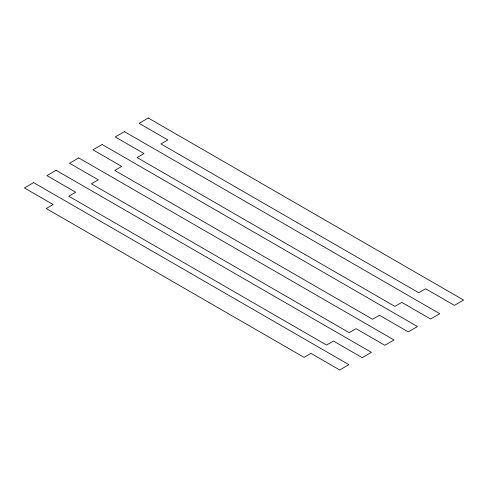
<?xml version="1.0" encoding="UTF-8"?>
<svg xmlns="http://www.w3.org/2000/svg" width="488" height="488" viewBox="0 0 488 488"><rect width="100%" height="100%" fill="white"/><g stroke="black" fill="none" stroke-linecap="round" stroke-linejoin="round"><path stroke-width="0.73" d="M33.605 182.628L24.4 187.941L53.168 204.551L46.262 208.535L304.048 357.368L310.954 353.379L339.721 369.989L348.926 364.676L33.605 182.628M56.126 170.306L46.921 175.619L75.689 192.229L68.784 196.213L326.564 345.046L333.469 341.057L362.242 357.667L371.447 352.354L56.126 170.306M78.751 157.923L69.546 163.236L98.314 179.846L91.408 183.836L349.188 332.663L356.094 328.68L384.867 345.29L394.072 339.971L78.751 157.923M102.151 144.509L92.94 149.828L121.713 166.439L114.808 170.422L372.588 319.25L379.493 315.266L408.261 331.877L417.472 326.557L102.151 144.509M124.458 131.656L115.253 136.969L144.021 153.58L137.116 157.569L394.902 306.397L401.801 302.407L430.575 319.018L439.78 313.705L124.458 131.656M148.279 118.011L139.074 123.324L167.841 139.934L160.936 143.923L418.716 292.751L425.621 288.762L454.395 305.372L463.6 300.059L148.279 118.011"/></g></svg>
